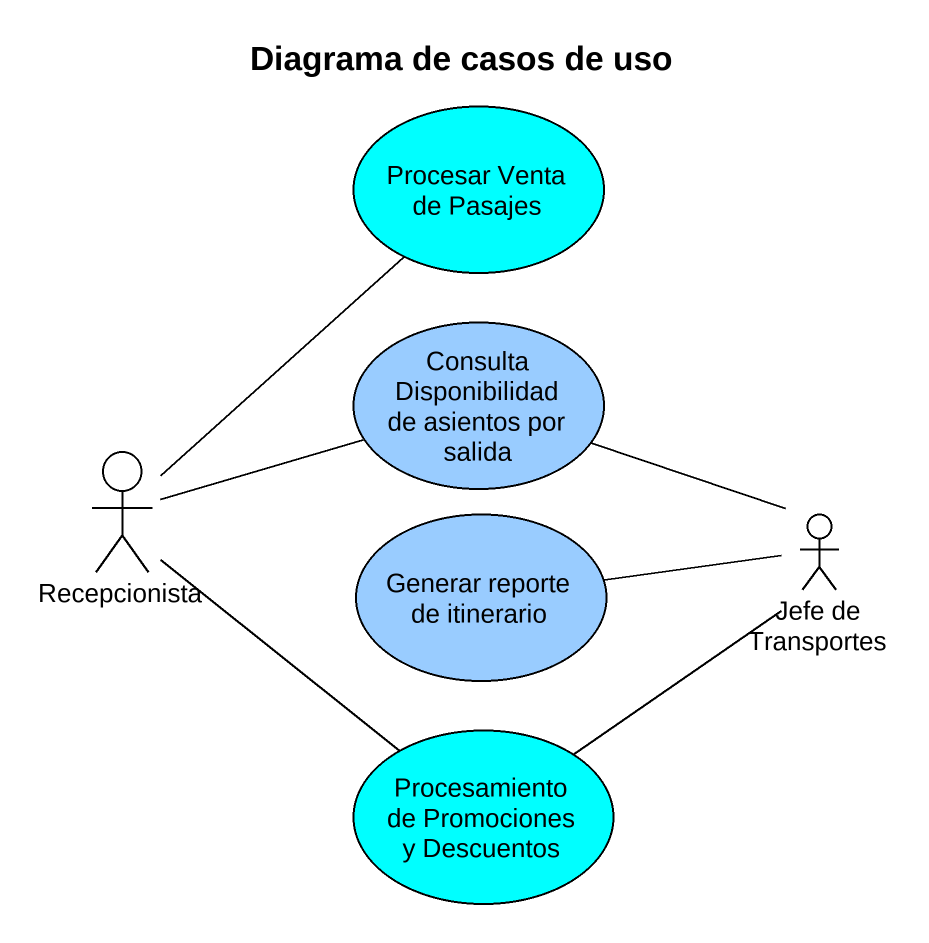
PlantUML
@startuml
title Diagrama de casos de uso
usecase "Procesar Venta de Pasajes" as Procesar_Venta_de_Pasajes #00FFFF
usecase "Consulta Disponibilidad de asientos por salida" as Consulta_Disponibilidad_de #99CCFF
actor Recepcionista
usecase "Generar reporte de itinerario" as Generar_reporte_de #99CCFF
actor "Jefe de Transportes" as Jefe_de_Transportes
usecase "Procesamiento de Promociones y Descuentos" as Procesamiento_de #00FFFF
Recepcionista -up- Procesar_Venta_de_Pasajes
Recepcionista -right- Consulta_Disponibilidad_de
Recepcionista -- Procesamiento_de
Jefe_de_Transportes -left- Consulta_Disponibilidad_de
Jefe_de_Transportes -left- Generar_reporte_de
Jefe_de_Transportes -- Procesamiento_de
@enduml
